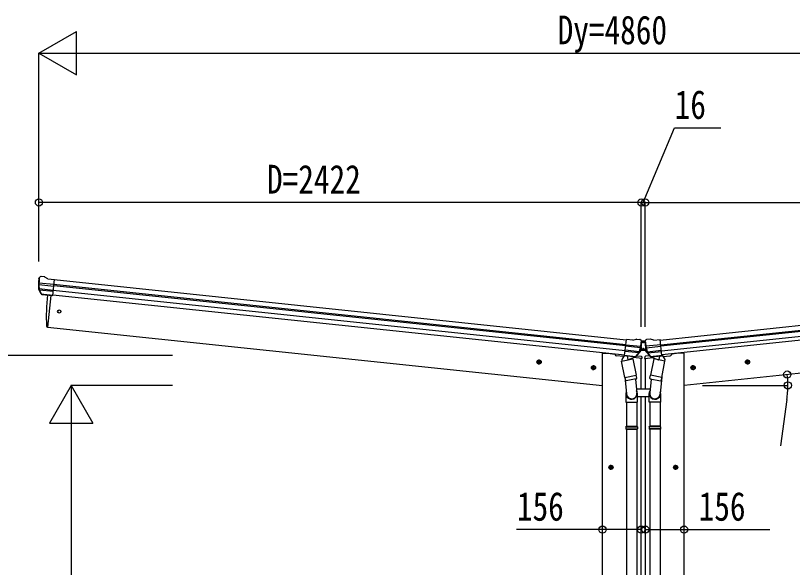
# Model space of a CAD drawing. Units: millimetres, scale not verified. Extents: x -14718 to 14718, y -10395 to 10395.
# Drawn here: x -10391 to -7268, y -3869 to -1651 of the extents above; entities that cross this region are included whole.
import ezdxf
from ezdxf.enums import TextEntityAlignment as Align

# ---------------------------------------------------------------- set-up
doc = ezdxf.new("R2010")
doc.units = ezdxf.units.MM
doc.header["$LTSCALE"] = 50
for name, color, linetype in [('0-4_YKK_13', 4, 'Continuous'), ('0-5_YKK_A1', 4, 'Continuous'), ('0-6_YKK_D', 6, 'Continuous')]:
    doc.layers.add(name, color=color, linetype=linetype)
doc.styles.add('ＭＳ ゴシック', font='')
doc.styles.get('ＭＳ ゴシック').set_extended_font_data('MS Gothic')

msp = doc.modelspace()

# ---------------------------------------------------------------- linework, layer by layer
at = {"layer": '0-4_YKK_13'}
for p, q in [((-10298.12, -2709.21), (-10297.81, -2707.36)), ((-10295.87, -2704.81), (-10296.73, -2705.51)), ((-10291.55, -2701.32), (-10295.87, -2704.81)), ((-10291.55, -2701.32), (-10291.55, -2701.31)), ((-10287.88, -2700.23), (-10287.88, -2700.23)), ((-10261.57, -2709.03), (-10235.04, -2711.81)), ((-10241.83, -2776.37), (-10235.04, -2711.81)), ((-10297.42, -2731.93), (-10237.82, -2738.2)), ((-10237.2, -2732.34), (-10296.94, -2726.07)), ((-10287.69, -2770.36), (-10297.81, -2752.1)), ((-10296.58, -2748.69), (-10239.55, -2754.68)), ((-10286.63, -2769.93), (-10296.08, -2751.63)), ((-10295.19, -2753.35), (-10240.02, -2759.15)), ((-10277.63, -2772.6), (-10285.32, -2771.8)), ((-10285.18, -2771.58), (-10241.81, -2776.14)), ((-10277.38, -2772.72), (-10277.63, -2772.6)), ((-10252.05, -2775.39), (-10277.38, -2772.72)), ((-10248.71, -2775.64), (-10262.1, -2903.03)), ((-10251.77, -2775.32), (-10252.05, -2775.39)), ((-10241.83, -2776.37), (-10251.77, -2775.32)), ((-10262.1, -2903.03), (-10264.15, -2902.75)), ((-7942.41, -3018.05), (-7935.63, -2953.49)), ((-7909.11, -2956.28), (-7935.63, -2953.49)), ((-7881.54, -2953.15), (-7881.54, -2953.14)), ((-7878.18, -2954.97), (-7878.18, -2954.97)), ((-7878.18, -2954.97), (-7874.68, -2959.29)), ((-7874.71, -2959.25), (-7874.68, -2959.02)), ((-7874.68, -2959.02), (-7860.18, -2959.02)), ((-7874.68, -2959.29), (-7873.98, -2960.15)), ((-7873.39, -2964.06), (-7873.31, -2962.18)), ((-7866.17, -2963.74), (-7865.33, -2963.74)), ((-7861.47, -2964.06), (-7861.55, -2962.18)), ((-7860.18, -2959.29), (-7860.88, -2960.15)), ((-7856.68, -2954.97), (-7860.18, -2959.29)), ((-7860.15, -2959.25), (-7860.18, -2959.02)), ((-7856.68, -2954.97), (-7856.68, -2954.97)), ((-7853.33, -2953.15), (-7853.32, -2953.14)), ((-7825.75, -2956.28), (-7799.23, -2953.49)), ((-7792.45, -3018.05), (-7799.23, -2953.49)), ((-7883.1, -3002.36), (-7940.14, -2996.36)), ((-7878.8, -2986.14), (-7938.4, -2979.88)), ((-7937.79, -2974.02), (-7878.05, -2980.3)), ((-7881.64, -3003.71), (-7876.26, -2997.52)), ((-7880.57, -3000.18), (-7877.4, -2996.54)), ((-7876.26, -2996.02), (-7874.51, -2996.02)), ((-7858.96, -2997.52), (-7876.26, -2997.52)), ((-7875.93, -2981.14), (-7875.93, -2993.56)), ((-7874.22, -2996.52), (-7875.93, -2993.56)), ((-7874.22, -2996.52), (-7860.64, -2996.52)), ((-7866.17, -2992.44), (-7865.33, -2992.44)), ((-7860.64, -2996.52), (-7858.93, -2993.56)), ((-7860.35, -2996.02), (-7858.96, -2996.02)), ((-7853.01, -3004.37), (-7858.96, -2997.52)), ((-7858.93, -2981.14), (-7858.93, -2993.56)), ((-7854.1, -3000.82), (-7857.83, -2996.54)), ((-7797.07, -2974.02), (-7856.81, -2980.3)), ((-7856.06, -2986.14), (-7796.46, -2979.88)), ((-7851.76, -3002.36), (-7794.73, -2996.36)), ((-7980.66, -3011.1), (-7980.23, -3014.33)), ((-7946.53, -3021.73), (-7975.8, -3018.65)), ((-7943.18, -3016.65), (-7954.38, -3033.57)), ((-7942.25, -3016.46), (-7943.18, -3016.65)), ((-7942.41, -3018.05), (-7932.47, -3019.09)), ((-7899.01, -3022.38), (-7942.39, -3017.82)), ((-7885.43, -3006.63), (-7940.6, -3000.83)), ((-7938.87, -3018.51), (-7940.43, -3018.35)), ((-7901.33, -3022.46), (-7938.87, -3018.51)), ((-7932.73, -3019.54), (-7929.81, -3033.89)), ((-7932.47, -3019.09), (-7932.22, -3019.21)), ((-7932.22, -3019.21), (-7906.88, -3021.87)), ((-7903.59, -3024.78), (-7928.34, -3034.53)), ((-7911.92, -3028.06), (-7911.27, -3031.29)), ((-7906.88, -3021.87), (-7906.61, -3021.81)), ((-7906.61, -3021.81), (-7898.92, -3022.62)), ((-7872.78, -3029.48), (-7906.51, -3025.93)), ((-7903.12, -3022.92), (-7902.97, -3023.65)), ((-7899.76, -3022.62), (-7901.33, -3022.46)), ((-7897.25, -3021.06), (-7884.2, -3005.13)), ((-7896.31, -3021.7), (-7882.61, -3005.94)), ((-7893.19, -3018.28), (-7876.34, -3020.05)), ((-7873.68, -3022.65), (-7872.78, -3029.48)), ((-7861.18, -3022.65), (-7862.08, -3029.48)), ((-7862.08, -3029.48), (-7828.35, -3025.93)), ((-7841.67, -3018.28), (-7858.52, -3020.05)), ((-7838.55, -3021.7), (-7852.25, -3005.94)), ((-7837.61, -3021.06), (-7850.66, -3005.13)), ((-7849.43, -3006.63), (-7794.26, -3000.83)), ((-7828.25, -3021.81), (-7835.94, -3022.62)), ((-7835.85, -3022.38), (-7792.47, -3017.82)), ((-7835.1, -3022.62), (-7833.53, -3022.46)), ((-7833.53, -3022.46), (-7795.99, -3018.51)), ((-7831.74, -3022.92), (-7831.89, -3023.65)), ((-7831.27, -3024.78), (-7806.52, -3034.53)), ((-7827.98, -3021.87), (-7828.25, -3021.81)), ((-7802.65, -3019.21), (-7827.98, -3021.87)), ((-7822.94, -3028.06), (-7823.6, -3031.29)), ((-7802.13, -3019.54), (-7805.05, -3033.89)), ((-7802.39, -3019.09), (-7802.65, -3019.21)), ((-7792.45, -3018.05), (-7802.39, -3019.09)), ((-7795.99, -3018.51), (-7794.43, -3018.35)), ((-7792.61, -3016.46), (-7791.69, -3016.65)), ((-7791.69, -3016.65), (-7780.49, -3033.57)), ((-7788.33, -3021.73), (-7759.06, -3018.65)), ((-7754.2, -3011.1), (-7754.63, -3014.33)), ((-7954.63, -3040.11), (-7909.75, -3030.98)), ((-7941.27, -3105.77), (-7954.63, -3040.11)), ((-7954.38, -3033.57), (-7953.11, -3039.81)), ((-7909.75, -3030.98), (-7896.39, -3096.64)), ((-7825.11, -3030.98), (-7838.47, -3096.64)), ((-7780.23, -3040.11), (-7825.11, -3030.98)), ((-7793.59, -3105.77), (-7780.23, -3040.11)), ((-7780.49, -3033.57), (-7781.75, -3039.81)), ((-7941.7, -3103.63), (-7935.05, -3171.38)), ((-7941.27, -3105.77), (-7896.39, -3096.64)), ((-7941.26, -3105.77), (-7938.72, -3118.24)), ((-7895.46, -3111.25), (-7936.42, -3119.58)), ((-7898.8, -3111.93), (-7893.24, -3167.65)), ((-7893.91, -3108.89), (-7896.4, -3096.64)), ((-7894.12, -3110.28), (-7894.12, -3110.28)), ((-7836.06, -3111.93), (-7841.62, -3167.65)), ((-7840.95, -3108.89), (-7838.46, -3096.64)), ((-7840.74, -3110.28), (-7840.74, -3110.28)), ((-7839.4, -3111.25), (-7798.44, -3119.58)), ((-7793.59, -3105.77), (-7838.47, -3096.64)), ((-7793.16, -3103.63), (-7799.81, -3171.38)), ((-7793.6, -3105.77), (-7796.14, -3118.24)), ((-7840.08, -3152.04), (-7894.81, -3152.04)), ((-7937.09, -3170.15), (-7937.09, -3204.81)), ((-7891.1, -3182.04), (-7843.78, -3182.04)), ((-7891.09, -3204.81), (-7891.09, -3170.46)), ((-7843.77, -3204.81), (-7843.77, -3170.46)), ((-7797.77, -3170.15), (-7797.77, -3204.81)), ((-7937.09, -3204.81), (-7891.09, -3204.81)), ((-7935.09, -3204.81), (-7935.09, -3301.55)), ((-7893.09, -3204.81), (-7893.09, -3301.55)), ((-7797.77, -3204.81), (-7843.77, -3204.81)), ((-7841.77, -3204.81), (-7841.77, -3301.55)), ((-7799.77, -3204.81), (-7799.77, -3301.55)), ((-7937.09, -3303.55), (-7936.09, -3301.55)), ((-7937.09, -3303.55), (-7891.09, -3303.55)), ((-7937.09, -3303.55), (-7937.09, -3311.55)), ((-7936.09, -3301.55), (-7892.09, -3301.55)), ((-7891.09, -3303.55), (-7892.09, -3301.55)), ((-7843.77, -3303.55), (-7842.77, -3301.55)), ((-7797.77, -3303.55), (-7843.77, -3303.55)), ((-7798.77, -3301.55), (-7842.77, -3301.55)), ((-7797.77, -3303.55), (-7798.77, -3301.55)), ((-7797.77, -3303.55), (-7797.77, -3311.55)), ((-7937.09, -3311.55), (-7891.09, -3311.55)), ((-7937.09, -3311.55), (-7936.09, -3313.55)), ((-7936.09, -3313.55), (-7892.09, -3313.55)), ((-7935.09, -3313.55), (-7935.09, -4175.25)), ((-7893.09, -3313.55), (-7893.09, -4175.25)), ((-7797.77, -3311.55), (-7843.77, -3311.55)), ((-7798.77, -3313.55), (-7842.77, -3313.55)), ((-7841.77, -3313.55), (-7841.77, -4175.25)), ((-7799.77, -3313.55), (-7799.77, -4175.25)), ((-7797.77, -3311.55), (-7798.77, -3313.55))]:
    msp.add_line(p, q, dxfattribs=at)
for points in [[(-10274.4, -2701.65), (-10274.4, -2701.65), (-10287.88, -2700.23)], [(-10261.57, -2709.03), (-10273.17, -2702.06), (-10273.17, -2702.06)], [(-7909.11, -2956.28), (-7896.31, -2951.87), (-7896.31, -2951.87)], [(-7895.02, -2951.73), (-7895.02, -2951.73), (-7881.54, -2953.14)], [(-7868.69, -2962.9), (-7869.53, -2962.9), (-7869.53, -2963.74), (-7868.69, -2963.74)], [(-7867.01, -2962.06), (-7867.01, -2961.22), (-7867.85, -2961.22), (-7867.85, -2962.06)], [(-7867.85, -2964.58), (-7867.85, -2965.42), (-7867.01, -2965.42), (-7867.01, -2964.58)], [(-7865.33, -2963.74), (-7865.33, -2962.9), (-7866.17, -2962.9)], [(-7839.84, -2951.73), (-7839.84, -2951.73), (-7853.32, -2953.14)], [(-7825.75, -2956.28), (-7838.55, -2951.87), (-7838.55, -2951.87)], [(-7868.69, -2991.6), (-7869.53, -2991.6), (-7869.53, -2992.44), (-7868.69, -2992.44)], [(-7867.01, -2990.76), (-7867.01, -2989.92), (-7867.85, -2989.92), (-7867.85, -2990.76)], [(-7867.85, -2993.28), (-7867.85, -2994.12), (-7867.01, -2994.12), (-7867.01, -2993.28)], [(-7865.33, -2992.44), (-7865.33, -2991.6), (-7866.17, -2991.6)], [(-7891.09, -3303.55), (-7891.09, -3311.55), (-7892.09, -3313.55)], [(-7843.77, -3303.55), (-7843.77, -3311.55), (-7842.77, -3313.55)]]:
    msp.add_lwpolyline(points, dxfattribs=at)
for centre, radius in [((-10215.31, -2840.48), 6.5), ((-7867.43, -2963.32), 3.5), ((-7867.43, -2992.02), 3.5)]:
    msp.add_circle(centre, radius, dxfattribs=at)
for centre, radius, start, end in [((-10097.22, -2730.32), 202, 174, 185.86084), ((-10104.56, -2730.86), 192.44, 173.42422, 178.5729), ((-10288.4, -2705.2), 5, 84.04426, 128.95574), ((-10274.71, -2704.63), 3, 59.02369, 83.97631), ((-10297.61, -2733.27), 1.35, 82.08073, 84.8395), ((-10300.21, -2731.71), 2.74, 355.56588, 0.97849), ((-10097.22, -2730.32), 200.2, 180.46117, 185.79991), ((-10342.21, -2723.95), 45.32, 354.35482, 357.32878), ((-10295.18, -2750.64), 3, 185.86084, 209), ((-10293.42, -2750.25), 3, 185.79991, 207.30889), ((-10285.07, -2768.9), 2.99, 208.99261, 254.7283), ((-9366.51, -2862.82), 900.99, 174.3567, 182.3586), ((-10263.74, -2899.77), 3, 182.36081, 262), ((-7895.34, -2954.71), 3, 84.02369, 108.97631), ((-8074.29, -2942.94), 202, 342.13916, 354), ((-7882.06, -2958.12), 5, 39.04426, 83.95574), ((-8067.22, -2944.99), 192.44, 349.4271, 354.57578), ((-7868.69, -2962.06), 0.84, 270, 0), ((-7868.69, -2964.58), 0.84, 0, 90), ((-7866.17, -2962.06), 0.84, 180, 270), ((-7866.17, -2964.58), 0.84, 90, 180), ((-7660.58, -2942.94), 202, 186, 197.86084), ((-7667.64, -2944.99), 192.44, 185.42422, 190.5729), ((-7852.8, -2958.12), 5, 96.04426, 140.95574), ((-7839.53, -2954.71), 3, 71.02369, 95.97631), ((-8074.29, -2942.94), 200.2, 342.20009, 347.53883), ((-7878.9, -2987.49), 1.35, 83.1605, 85.91927), ((-7876.02, -2986.51), 2.74, 167.02151, 172.43412), ((-7833.33, -2987.65), 45.32, 170.67122, 173.64518), ((-7876.26, -2997.52), 1.5, 90, 139), ((-7868.69, -2990.76), 0.84, 270, 0), ((-7868.69, -2993.28), 0.84, 0, 90), ((-7866.17, -2990.76), 0.84, 180, 270), ((-7866.17, -2993.28), 0.84, 90, 180), ((-7858.96, -2997.52), 1.5, 41, 90), ((-7901.53, -2987.65), 45.32, 6.35482, 9.32878), ((-7858.84, -2986.51), 2.74, 7.56588, 12.97849), ((-7855.97, -2987.49), 1.35, 94.08073, 96.8395), ((-7660.58, -2942.94), 200.2, 192.46117, 197.79991), ((-7975.28, -3013.68), 5, 187.5, 264), ((-7940.38, -3017.85), 0.5, 228.73754, 264), ((-7933.31, -3019.7), 0.604, 15.29405, 86.90158), ((-7903.95, -3023.85), 1, 291.5, 11.5), ((-7902.63, -3022.82), 0.5, 84, 191.5), ((-7899.71, -3022.12), 0.5, 264, 299.26246), ((-7898.57, -3019.74), 2.99, 273.2717, 319.00739), ((-7886.52, -3003.23), 3, 320.69111, 342.20009), ((-7884.88, -3003.98), 3, 319, 342.13916), ((-7876.66, -3023.04), 3, 7.5, 84), ((-7858.2, -3023.04), 3, 96, 172.5), ((-7849.98, -3003.98), 3, 197.86084, 221), ((-7848.34, -3003.23), 3, 197.79991, 219.30889), ((-7836.29, -3019.74), 2.99, 220.99261, 266.7283), ((-7835.15, -3022.12), 0.5, 240.73754, 276), ((-7832.23, -3022.82), 0.5, 348.5, 96), ((-7830.91, -3023.85), 1, 168.5, 248.5), ((-7801.55, -3019.7), 0.604, 93.09842, 164.70595), ((-7794.48, -3017.85), 0.5, 276, 311.26246), ((-7759.59, -3013.68), 5, 276, 352.5), ((-7928.82, -3033.61), 1.03, 195.53431, 297.46103), ((-7806.05, -3033.61), 1.03, 242.53897, 344.46569), ((-7936.82, -3117.62), 2, 198.03157, 281.5), ((-7895.86, -3109.29), 2, 281.5, 330.09038), ((-7895.81, -3109.31), 1.95, 330.02234, 12.45983), ((-7839.05, -3109.31), 1.95, 167.54017, 209.97766), ((-7839, -3109.29), 2, 209.90962, 258.5), ((-7798.04, -3117.62), 2, 258.5, 341.96843), ((-7921.09, -3170.46), 30, 0, 2.54858), ((-7813.77, -3170.46), 30, 177.45142, 180)]:
    msp.add_arc(centre, radius, start, end, dxfattribs=at)
for centre, major_axis, ratio, start_param, end_param in [((-10294.84, -2707.84), (2.34, 1.9), 0.995767, 1.5707963, 2.2972137), ((-10290.46, -2704.29), (-5.88, -1.31), 0.24881, 5.8190815, 5.8226003), ((-10295.86, -2708.81), (0.87, 5.91), 0.020485, 4.7140547, 5.6117533), ((-10099.53, -2752.27), (20.92, 199.05), 0.994373, 1.5554317, 1.5718064), ((-10287.3, -2768.35), (-1.08, 3.13), 0.040856, 4.1415604, 4.1696818), ((-10284.87, -2768.6), (0.11, 3), 0.642905, 2.0792573, 3.037247), ((-10284.93, -2768.7), (-3.53, -2.11), 0.650902, 0.9542299, 1.0270405), ((-10285, -2768.81), (-1.66, -2.51), 0.997631, 0.3902369, 0.4789948), ((-7875.52, -2963.2), (0.38, 5.97), 0.020485, 0.671432, 1.5691306), ((-7879.86, -2957.66), (5.48, -2.51), 0.24881, 0.460585, 0.4641038), ((-7876.31, -2962.04), (-1.9, 2.34), 0.995767, 3.9859716, 4.712389), ((-7858.55, -2962.04), (1.9, 2.34), 0.995767, 1.5707963, 2.2972137), ((-7855, -2957.66), (-5.48, -2.51), 0.24881, 5.8190815, 5.8226003), ((-7859.34, -2963.2), (-0.38, 5.97), 0.020485, 4.7140547, 5.6117533), ((-8076.59, -2964.89), (20.92, 199.05), 0.994373, 4.7113789, 4.7277536), ((-7658.27, -2964.89), (-20.92, 199.05), 0.994373, 1.5554317, 1.5718064), ((-7898.7, -3019.4), (0.51, 2.96), 0.642905, 3.2459383, 4.203928), ((-7898.61, -3019.63), (1.1, -2.8), 0.997631, 5.8041905, 5.8929484), ((-7898.66, -3019.51), (3.02, -2.79), 0.650902, 5.2561448, 5.3289554), ((-7896.27, -3019.66), (1.71, 2.84), 0.040856, 2.1135035, 2.1416249), ((-7838.59, -3019.66), (-1.71, 2.84), 0.040856, 4.1415604, 4.1696818), ((-7836.16, -3019.4), (-0.51, 2.96), 0.642905, 2.0792573, 3.037247), ((-7836.2, -3019.51), (-3.02, -2.79), 0.650902, 0.9542299, 1.0270405), ((-7836.25, -3019.63), (-1.1, -2.8), 0.997631, 0.3902369, 0.4789948), ((-7914.09, -3170.15), (-23, 0), 0.996195, 5.9588909, 9.9444346), ((-7914.09, -3170.15), (-21, 0), 0.996195, 0.0583862, 3.2616355), ((-7820.77, -3170.15), (23, 0), 0.996195, 2.621936, 6.6074797), ((-7820.77, -3170.15), (21, 0), 0.996195, 3.0215498, 6.2247991)]:
    msp.add_ellipse(centre, major_axis=major_axis, ratio=ratio, start_param=start_param, end_param=end_param, dxfattribs=at)
at = {"layer": '0-5_YKK_A1'}
for p, q in [((-7935.84, -2955.48), (-10235.25, -2713.8)), ((-7799.02, -2955.48), (-5499.61, -2713.8)), ((-7938.25, -2978.56), (-10237.68, -2736.88)), ((-7937.82, -2974.38), (-10237.24, -2732.7)), ((-7797.04, -2974.38), (-5497.62, -2732.7)), ((-7796.61, -2978.56), (-5497.18, -2736.88)), ((-10248.71, -2775.64), (-10262.1, -2903.03)), ((-10241.52, -2773.47), (-7942.11, -3015.15)), ((-7940.35, -2998.42), (-10239.77, -2756.74)), ((-7794.51, -2998.42), (-5495.1, -2756.74)), ((-5493.34, -2773.47), (-7792.75, -3015.15)), ((-10262.1, -2903.03), (-8031.43, -3137.49)), ((-5472.76, -2903.03), (-7703.43, -3137.49)), ((-7875.93, -3152.04), (-7875.93, -3029.15)), ((-7858.93, -3152.04), (-7858.93, -3029.15)), ((-8296.39, -3042.27), (-8276.5, -3044.36)), ((-8292.51, -3038.9), (-8285.66, -3035.85)), ((-8287.49, -3053.26), (-8285.4, -3033.37)), ((-8280.37, -3047.73), (-8287.23, -3050.78)), ((-8285.66, -3035.85), (-8279.58, -3040.26)), ((-8279.58, -3040.26), (-8280.37, -3047.73)), ((-8073.72, -3061.9), (-8066.86, -3058.85)), ((-8068.69, -3076.26), (-8066.6, -3056.37)), ((-8066.86, -3058.85), (-8060.79, -3063.26)), ((-7668, -3058.85), (-7674.07, -3063.26)), ((-7666.17, -3076.26), (-7668.26, -3056.37)), ((-7661.14, -3061.9), (-7668, -3058.85)), ((-7438.48, -3042.27), (-7458.37, -3044.36)), ((-7449.2, -3035.85), (-7455.28, -3040.26)), ((-7455.28, -3040.26), (-7454.49, -3047.73)), ((-7454.49, -3047.73), (-7447.64, -3050.78)), ((-7447.37, -3053.26), (-7449.47, -3033.37)), ((-7442.35, -3038.9), (-7449.2, -3035.85)), ((-8077.59, -3065.27), (-8057.7, -3067.36)), ((-8061.57, -3070.72), (-8068.43, -3073.78)), ((-8060.79, -3063.26), (-8061.57, -3070.72)), ((-7657.27, -3065.27), (-7677.16, -3067.36)), ((-7674.07, -3063.26), (-7673.29, -3070.72)), ((-7673.29, -3070.72), (-7666.43, -3073.78)), ((-7875.93, -5887.5), (-7875.93, -3182.04)), ((-7858.93, -5887.5), (-7858.93, -3182.04)), ((-8003.93, -3463.29), (-7997.43, -3459.53)), ((-7997.43, -3477.04), (-7997.43, -3457.04)), ((-7997.43, -3459.53), (-7990.93, -3463.29)), ((-7990.93, -3463.29), (-7990.93, -3470.79)), ((-7737.43, -3459.53), (-7743.93, -3463.29)), ((-7743.93, -3463.29), (-7743.93, -3470.79)), ((-7737.43, -3477.04), (-7737.43, -3457.04)), ((-7730.93, -3463.29), (-7737.43, -3459.53)), ((-8007.43, -3467.04), (-7987.43, -3467.04)), ((-7990.93, -3470.79), (-7997.43, -3474.54)), ((-7727.43, -3467.04), (-7747.43, -3467.04)), ((-7743.93, -3470.79), (-7737.43, -3474.54))]:
    msp.add_line(p, q, dxfattribs=at)
for points in [[(-8031.43, -5887.5), (-8031.43, -3008.49), (-8011.43, -3008.49), (-7980.58, -3011.73)], [(-7703.43, -5887.5), (-7703.43, -3008.49), (-7723.43, -3008.49), (-7754.29, -3011.73)], [(-8287.23, -3050.78), (-8293.3, -3046.37), (-8292.51, -3038.9)], [(-7447.64, -3050.78), (-7441.56, -3046.37), (-7442.35, -3038.9)], [(-8068.43, -3073.78), (-8074.5, -3069.36), (-8073.72, -3061.9)], [(-7666.43, -3073.78), (-7660.36, -3069.36), (-7661.14, -3061.9)], [(-7997.43, -3474.54), (-8003.93, -3470.79), (-8003.93, -3463.29)], [(-7737.43, -3474.54), (-7730.93, -3470.79), (-7730.93, -3463.29)]]:
    msp.add_lwpolyline(points, dxfattribs=at)
for centre, radius in [((-8286.44, -3043.32), 8.5), ((-8286.44, -3043.32), 7.7), ((-8286.44, -3043.32), 6.5), ((-8067.65, -3066.31), 8.5), ((-8067.65, -3066.31), 7.7), ((-8067.65, -3066.31), 6.5), ((-7667.22, -3066.31), 8.5), ((-7667.22, -3066.31), 7.7), ((-7667.22, -3066.31), 6.5), ((-7448.42, -3043.32), 8.5), ((-7448.42, -3043.32), 7.7), ((-7448.42, -3043.32), 6.5), ((-7997.43, -3467.04), 8.5), ((-7997.43, -3467.04), 7.7), ((-7997.43, -3467.04), 6.5), ((-7737.43, -3467.04), 8.5), ((-7737.43, -3467.04), 7.7), ((-7737.43, -3467.04), 6.5)]:
    msp.add_circle(centre, radius, dxfattribs=at)
at = {"layer": '0-6_YKK_D'}
for p, q in [((-10297.24, -1802.21), (-10145.69, -1714.71)), ((-10145.69, -1889.71), (-10145.69, -1714.71)), ((-10297.24, -2639.39), (-10297.24, -1801.21)), ((-10297.24, -1802.21), (-10145.69, -1889.71)), ((-10297.24, -1802.21), (-9994.14, -1802.21)), ((-10122.24, -1802.21), (-5612.62, -1802.21)), ((-10297.14, -2639.39), (-10297.14, -2401.21)), ((-7875.43, -2402.21), (-10297.14, -2402.21)), ((-7875.43, -2901.56), (-7875.43, -2401.21)), ((-7875.43, -2901.56), (-7875.43, -2401.21)), ((-7875.43, -2402.21), (-7859.43, -2402.21)), ((-7859.43, -2901.56), (-7859.43, -2401.21)), ((-7859.43, -2901.56), (-7859.43, -2401.21)), ((-7859.43, -2402.21), (-5437.72, -2402.21)), ((-9759.55, -3018), (-11068.43, -3018)), ((-10167.43, -3137.49), (-10254.93, -3289.04)), ((-9759.55, -3137.49), (-10168.43, -3137.49)), ((-10167.43, -3137.49), (-10079.93, -3289.04)), ((-10167.43, -3137.49), (-10167.43, -3440.6)), ((-7629.07, -3137.49), (-7285.47, -3137.49)), ((-7290.44, -3194.85), (-7316.14, -3379.87)), ((-10254.93, -3289.04), (-10079.93, -3289.04)), ((-10167.43, -3312.49), (-10167.43, -5162.5))]:
    msp.add_line(p, q, dxfattribs=at)
for points in [[(-7867.43, -2402.21), (-7742.23, -2102.21), (-7555.43, -2102.21)], [(-7875.93, -3717.04), (-8031.43, -3717.04), (-8376.53, -3717.04)], [(-7858.93, -3717.04), (-7703.43, -3717.04), (-7358.33, -3717.04)]]:
    msp.add_lwpolyline(points, dxfattribs=at)
for centre in [(-10297.14, -2402.21), (-7875.43, -2402.21), (-7859.43, -2402.21), (-7288.76, -3093.9), (-7286.47, -3137.49), (-8031.43, -3717.04), (-7875.93, -3717.04), (-7858.93, -3717.04), (-7703.43, -3717.04)]:
    msp.add_circle(centre, 14.38, dxfattribs=at)
for start, end in [(360, 6), (352.09242, 360)]:
    msp.add_arc((-7703.43, -3137.49), 416.96, start, end, dxfattribs=at)

# ---------------------------------------------------------------- texts
at = {"layer": '0-6_YKK_D', "style": 'ＭＳ ゴシック', "width": 0.8}
for s, p in [('Dy=4860', (-8211.83, -1801.21)), ('16', (-7741.23, -2101.21)), ('D=2422', (-9380.29, -2401.21)), ('156', (-8375.53, -3716.04)), ('156', (-7644.93, -3716.04))]:
    msp.add_text(s, height=115.5, dxfattribs=at).set_placement(p, align=Align.BOTTOM_LEFT)

doc.saveas('drawing.dxf')
